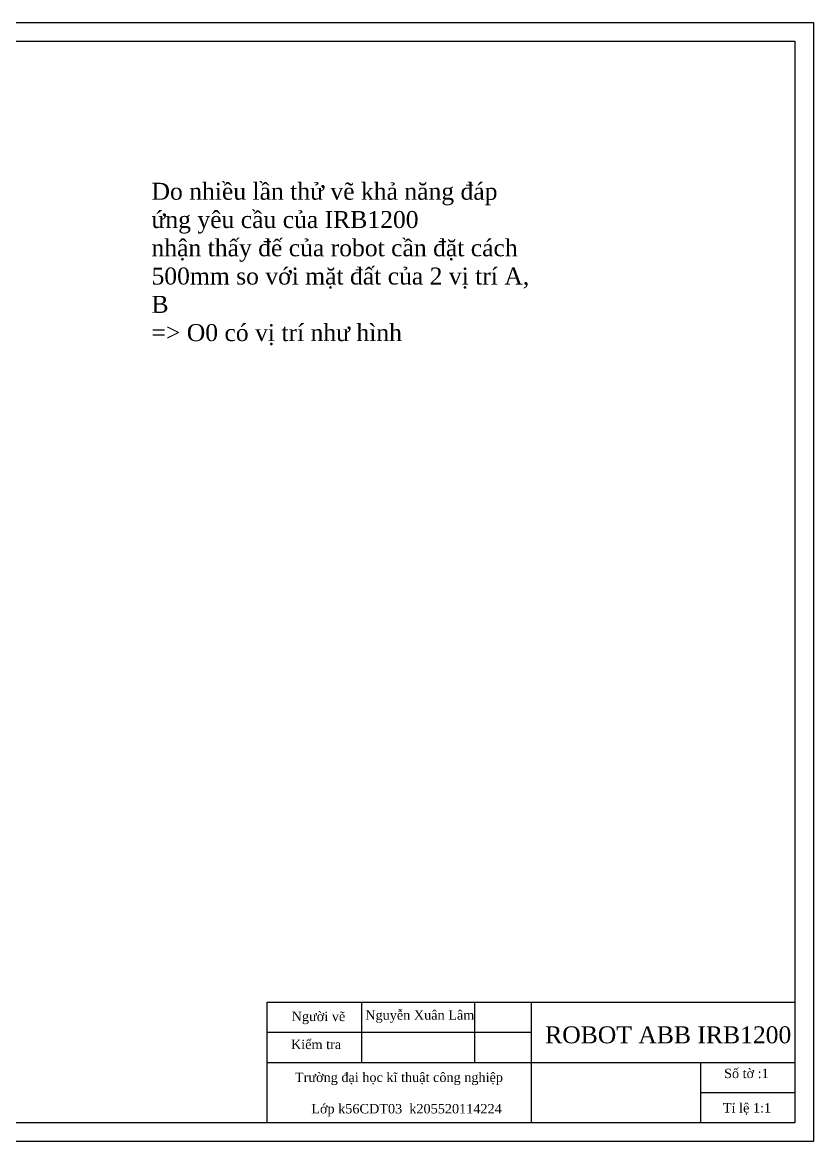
# Model space of a CAD drawing. Header units: millimetres. Extents: x 0 to 8400, y 0 to 5940.
# Drawn here: x 4200 to 8400, y 0 to 5940 of the extents above; entities that cross this region are included whole.
import ezdxf

# ---------------------------------------------------------------- set-up
doc = ezdxf.new("R2010")
doc.units = ezdxf.units.MM
doc.styles.add('Tên Bản vẽ', font='times.ttf', dxfattribs={"height": 50})

msp = doc.modelspace()

# ---------------------------------------------------------------- linework, layer by layer
at = {"color": 0, "lineweight": 25}
for p, q in [((6000, 740), (6000, 420)), ((6600, 740), (6600, 420)), ((6900, 740), (6900, 100)), ((5500, 580), (6900, 580)), ((5500, 420), (8300, 420)), ((7800, 420), (7800, 100)), ((7800, 260), (8300, 260))]:
    msp.add_line(p, q, dxfattribs=at)
for points in [[(0, 0), (0, 5940), (8400, 5940), (8400, 0), (0, 0)], [(100, 100), (100, 5840), (8300, 5840), (8300, 100)]]:
    msp.add_lwpolyline(points, close=True)
msp.add_lwpolyline([(8300, 100), (5500, 100), (5500, 740), (8300, 740)], close=True, dxfattribs=at)

# ---------------------------------------------------------------- texts
at = {"color": 0, "lineweight": 25, "attachment_point": 1, "style": 'Tên Bản vẽ'}
for s, width, gutter_width, insert, char_height in [('Do nhiều lần thử vẽ khả năng đáp ứng yêu cầu của IRB1200 \\Pnhận thấy đế của robot cần đặt cách 500mm so với mặt đất của 2 vị trí A, B\\P=> O0 có vị trí như hình', 2032.5915, 450, (4885.385, 5088.695), 90), ('Người vẽ', 412.47282, 450, (5629.547, 689.528), 50), ('Nguyễn Xuân Lâm', 575.41592, 450, (6020.058, 696.921), 50), ('ROBOT ABB IRB1200', 1304.13156, 450, (6974.909, 611.836), 90), ('     Kiểm tra', 386.09159, 250, (5531.356, 541.107), 50), ('     Số tờ :1', 357.11534, 250, (7830.106, 387.14), 50), ('    Tỉ lệ 1:1', 376.76523, 250, (7842.921, 204.45), 50)]:
    msp.add_mtext_dynamic_manual_height_columns(s, width=width, gutter_width=gutter_width, heights=[0], dxfattribs=dict(at, insert=insert, char_height=char_height))
at = {"color": 0, "lineweight": 25, "insert": (5533.501, 366.417), "char_height": 50, "width": 1332.01596, "attachment_point": 1, "style": 'Tên Bản vẽ'}
msp.add_mtext('      Trường đại học kĩ thuật công nghiệp \\P\\P^ILớp k56CDT03  k205520114224', dxfattribs=at)

doc.saveas('drawing.dxf')
